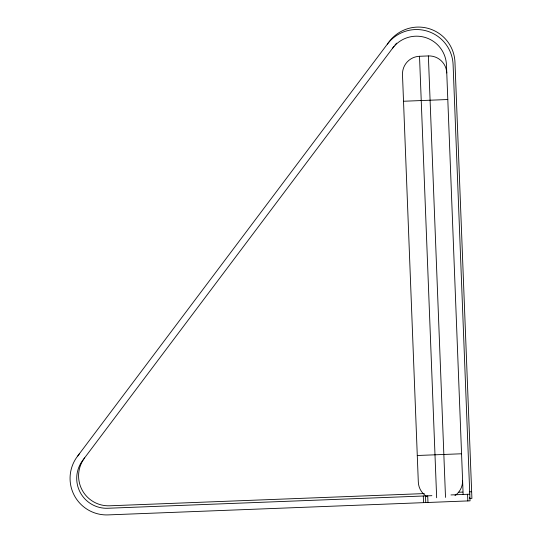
<?xml version="1.0" encoding="UTF-8"?>
<svg xmlns="http://www.w3.org/2000/svg" width="542" height="542" viewBox="0 0 542 542"><rect width="100%" height="100%" fill="white"/><g stroke="black" fill="none" stroke-linecap="round" stroke-linejoin="round"><path stroke-width="0.81" d="M394.02 46.334L82.716 460.395A29.912 29.912 0 0 0 107.783 508.261L431.866 495.673M427.089 496.689A17.723 17.723 0 0 1 418.309 482.062L402.489 74.681A17.723 17.723 0 0 1 419.515 56.28L428.37 55.934A17.723 17.723 0 0 1 446.771 72.96M403.519 101.246L447.8 99.525M417.279 455.497L461.56 453.776M424.311 493.579L109.653 505.794A29.912 29.912 0 0 1 84.586 457.929M458.64 492.244L462.793 492.082M469.325 491.831L471.648 491.736M450.964 494.934L469.778 494.202M469.582 498.471L471.906 498.383L454.968 62.215A36.558 36.558 0 0 0 389.217 41.659L77.404 456.398A36.558 36.558 0 0 0 108.041 514.9L470.036 500.842L453.098 64.674A36.558 36.558 0 0 0 387.347 44.126M469.65 497.36L469.697 498.464M467.563 494.29L467.827 500.93M463.139 494.46L446.459 64.932A29.912 29.912 0 0 0 392.659 48.123M428.37 55.934L445.51 497.407M419.515 56.28L436.656 497.746M427.713 495.835L427.97 502.475M425.497 495.923L425.755 502.563M423.288 496.005L423.546 502.651M462.59 480.341A17.723 17.723 0 0 1 454.968 495.605M395.023 45.013A29.912 29.912 0 0 1 396.629 43.164M77.845 455.971A36.558 36.558 0 0 1 79.274 453.939"/></g></svg>
